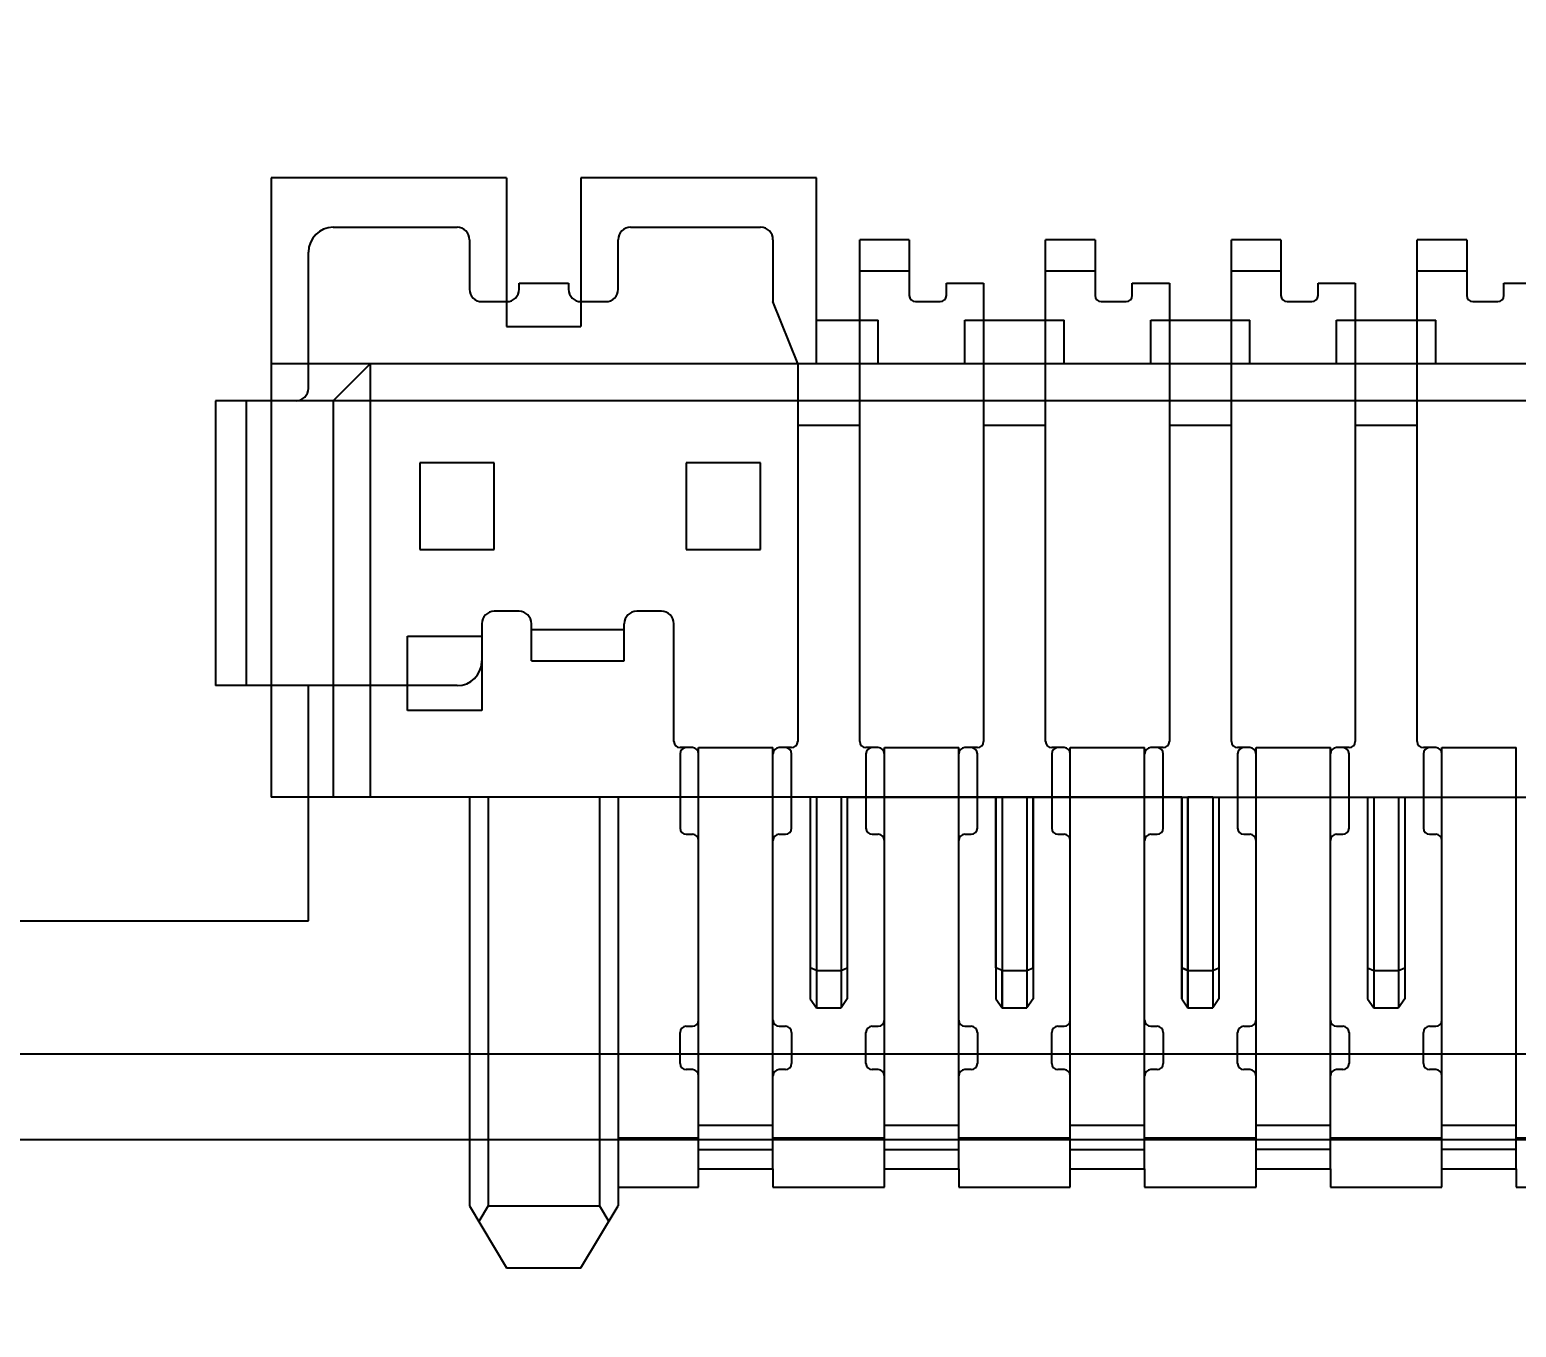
# Model space of a CAD drawing. Header units: millimetres. Extents: x 1391 to 3509, y 340 to 1753.
# Drawn here: x 2304.38 to 2316.38, y 967.72 to 978.2 of the extents above; entities that cross this region are included whole.
import ezdxf

# ---------------------------------------------------------------- set-up
doc = ezdxf.new("R2010")
doc.units = ezdxf.units.MM
doc.header["$LTSCALE"] = 46.255
doc.header["$PDMODE"] = 3
doc.header["$PDSIZE"] = 0.3125
doc.layers.get('0').update_dxf_attribs({"linetype": 'CONTINUOUS'})
doc.layers.get('Defpoints').update_dxf_attribs({"linetype": 'CONTINUOUS'})
doc.styles.get("Standard").update_dxf_attribs({"font": 'simfang.ttf'})
doc.dimstyles.new('DIMSTYLE_1', dxfattribs={"dimtxt": 5, "dimasz": 5, "dimexe": 0.18, "dimexo": 0.0625, "dimgap": 0.09, "dimtad": 1, "dimdec": 1, "dimdsep": 46, "dimtxsty": 'Standard', "dimblk": '_FILLED', "dimcen": 0.09, "dimclrt": 5, "dimadec": 0, "dimazin": 0, "dimtp": 0.5, "dimtm": 0.5, "dimtfac": 1, "dimtdec": 1, "dimtofl": 0, "dimtmove": 0, "dimatfit": 3, "dimldrblk": '_FILLED', "dimfxl": 1, "dimtolj": 1, "dimarcsym": 0})

# ---------------------------------------------------------------- blocks, each defined once
blk = doc.blocks.new('_FILLED')
at = {"color": 0, "linetype": 'ByBlock'}
blk.add_solid([(0, 0), (-1, 0.2), (-1, -0.2)], dxfattribs=at)
blk = doc.blocks.new('*D143')
at = {"color": 0, "lineweight": -2, "transparency": 16777216}
for p, q in [((3278.607, 1256.442), (3408.151, 1256.442)), ((3407.971, 906.502), (3407.971, 1251.442)), ((2229.889, 901.502), (3408.151, 901.502))]:
    blk.add_line(p, q, dxfattribs=at)
at = {"layer": 'Defpoints', "color": 0, "transparency": 16777216}
for p in [(3278.545, 1256.442), (3407.971, 1256.442), (2229.826, 901.502)]:
    blk.add_point(p, dxfattribs=at)
at = {"color": 0, "lineweight": -2, "transparency": 16777216, "xscale": 5, "yscale": 5, "zscale": 5}
for p, rotation in [((3407.971, 1256.442), 90), ((3407.971, 901.502), 270)]:
    blk.add_blockref('_FILLED', p, dxfattribs=dict(at, rotation=rotation))
at = {"color": 5, "transparency": 16777216, "insert": (3405.338, 1078.972), "char_height": 5, "attachment_point": 5, "rotation": 90}
blk.add_mtext('\\A1;354.9', dxfattribs=at)
blk = doc.blocks.new('*D144')
at = {"color": 0, "lineweight": -2, "transparency": 16777216}
for p, q in [((3278.608, 1256.442), (3452.45, 1256.442)), ((3452.27, 829.502), (3452.27, 1251.442)), ((2229.889, 824.502), (3452.45, 824.502))]:
    blk.add_line(p, q, dxfattribs=at)
at = {"layer": 'Defpoints', "color": 0, "transparency": 16777216}
for p in [(3278.545, 1256.442), (3452.27, 1256.442), (2229.826, 824.502)]:
    blk.add_point(p, dxfattribs=at)
at = {"color": 0, "lineweight": -2, "transparency": 16777216, "xscale": 5, "yscale": 5, "zscale": 5}
for p, rotation in [((3452.27, 1256.442), 90), ((3452.27, 824.502), 270)]:
    blk.add_blockref('_FILLED', p, dxfattribs=dict(at, rotation=rotation))
at = {"color": 5, "transparency": 16777216, "insert": (3449.637, 1040.472), "char_height": 5, "attachment_point": 5, "rotation": 90}
blk.add_mtext('\\A1;431.9', dxfattribs=at)
blk = doc.blocks.new('*D145')
at = {"color": 0, "lineweight": -2, "transparency": 16777216}
for p, q in [((3278.608, 1256.442), (3476.976, 1256.442)), ((3476.796, 752.502), (3476.796, 1251.442)), ((2229.889, 747.502), (3476.976, 747.502))]:
    blk.add_line(p, q, dxfattribs=at)
at = {"layer": 'Defpoints', "color": 0, "transparency": 16777216}
for p in [(3278.545, 1256.442), (3476.796, 1256.442), (2229.826, 747.502)]:
    blk.add_point(p, dxfattribs=at)
at = {"color": 0, "lineweight": -2, "transparency": 16777216, "xscale": 5, "yscale": 5, "zscale": 5}
for p, rotation in [((3476.796, 1256.442), 90), ((3476.796, 747.502), 270)]:
    blk.add_blockref('_FILLED', p, dxfattribs=dict(at, rotation=rotation))
at = {"color": 5, "transparency": 16777216, "insert": (3474.163, 1001.972), "char_height": 5, "attachment_point": 5, "rotation": 90}
blk.add_mtext('\\A1;508.9', dxfattribs=at)
blk = doc.blocks.new('*D146')
at = {"color": 0, "lineweight": -2, "transparency": 16777216}
for p, q in [((2229.889, 1256.442), (3508.647, 1256.442)), ((3508.467, 675.502), (3508.467, 1251.442)), ((2229.889, 670.502), (3508.647, 670.502))]:
    blk.add_line(p, q, dxfattribs=at)
at = {"layer": 'Defpoints', "color": 0, "transparency": 16777216}
for p in [(2229.826, 1256.442), (3508.467, 1256.442), (2229.826, 670.502)]:
    blk.add_point(p, dxfattribs=at)
at = {"color": 0, "lineweight": -2, "transparency": 16777216, "xscale": 5, "yscale": 5, "zscale": 5}
for p, rotation in [((3508.467, 1256.442), 90), ((3508.467, 670.502), 270)]:
    blk.add_blockref('_FILLED', p, dxfattribs=dict(at, rotation=rotation))
at = {"color": 5, "transparency": 16777216, "insert": (3505.834, 963.472), "char_height": 5, "attachment_point": 5, "rotation": 90}
blk.add_mtext('\\A1;585.9', dxfattribs=at)
blk = doc.blocks.new('*D160')
at = {"color": 0, "lineweight": -2, "transparency": 16777216}
for p, q in [((2268.081, 670.564), (2268.081, 1710.806)), ((3280.976, 670.564), (3280.976, 1710.806)), ((2273.081, 1710.626), (3275.976, 1710.626))]:
    blk.add_line(p, q, dxfattribs=at)
at = {"layer": 'Defpoints', "color": 0, "transparency": 16777216}
for p in [(3280.976, 1710.626), (2268.081, 670.502), (3280.976, 670.502)]:
    blk.add_point(p, dxfattribs=at)
at = {"color": 0, "lineweight": -2, "transparency": 16777216, "xscale": 5, "yscale": 5, "zscale": 5, "rotation": 180}
blk.add_blockref('_FILLED', (2268.081, 1710.626), dxfattribs=at)
at = {"color": 0, "lineweight": -2, "transparency": 16777216, "xscale": 5, "yscale": 5, "zscale": 5}
blk.add_blockref('_FILLED', (3280.976, 1710.626), dxfattribs=at)
at = {"color": 5, "transparency": 16777216, "insert": (2774.529, 1713.259), "char_height": 5, "attachment_point": 5}
blk.add_mtext('\\A1;1012.9', dxfattribs=at)
blk = doc.blocks.new('*D161')
at = {"color": 0, "lineweight": -2, "transparency": 16777216}
for p, q in [((2229.826, 670.564), (2229.826, 1746.94)), ((3280.976, 670.564), (3280.976, 1746.94)), ((2234.826, 1746.76), (3275.976, 1746.76))]:
    blk.add_line(p, q, dxfattribs=at)
at = {"layer": 'Defpoints', "color": 0, "transparency": 16777216}
for p in [(3280.976, 1746.76), (2229.826, 670.502), (3280.976, 670.502)]:
    blk.add_point(p, dxfattribs=at)
at = {"color": 0, "lineweight": -2, "transparency": 16777216, "xscale": 5, "yscale": 5, "zscale": 5, "rotation": 180}
blk.add_blockref('_FILLED', (2229.826, 1746.76), dxfattribs=at)
at = {"color": 0, "lineweight": -2, "transparency": 16777216, "xscale": 5, "yscale": 5, "zscale": 5}
blk.add_blockref('_FILLED', (3280.976, 1746.76), dxfattribs=at)
at = {"color": 5, "transparency": 16777216, "insert": (2755.401, 1749.393), "char_height": 5, "attachment_point": 5}
blk.add_mtext('\\A1;1051.2', dxfattribs=at)
blk = doc.blocks.new('*D174')
at = {"color": 0, "lineweight": -2, "transparency": 16777216}
for p, q in [((3116.764, 1256.442), (1396.341, 1256.442)), ((1396.521, 668.242), (1396.521, 1251.442)), ((3116.764, 663.242), (1396.341, 663.242))]:
    blk.add_line(p, q, dxfattribs=at)
at = {"layer": 'Defpoints', "color": 0, "transparency": 16777216}
for p in [(1396.521, 1256.442), (3116.826, 1256.442), (3116.826, 663.242)]:
    blk.add_point(p, dxfattribs=at)
at = {"color": 0, "lineweight": -2, "transparency": 16777216, "xscale": 5, "yscale": 5, "zscale": 5}
for p, rotation in [((1396.521, 1256.442), 90), ((1396.521, 663.242), 270)]:
    blk.add_blockref('_FILLED', p, dxfattribs=dict(at, rotation=rotation))
at = {"color": 5, "transparency": 16777216, "insert": (1393.888, 1004.218), "char_height": 5, "attachment_point": 5, "rotation": 90}
blk.add_mtext('\\A1;593.2', dxfattribs=at)
blk = doc.blocks.new('*D176')
at = {"color": 0, "lineweight": -2, "transparency": 16777216}
for p, q in [((2844.764, 1256.442), (1597.897, 1256.442)), ((1598.077, 738.354), (1598.077, 1251.442)), ((2844.764, 733.354), (1597.897, 733.354))]:
    blk.add_line(p, q, dxfattribs=at)
at = {"layer": 'Defpoints', "color": 0, "transparency": 16777216}
for p in [(1598.077, 1256.442), (2844.826, 1256.442), (2844.826, 733.354)]:
    blk.add_point(p, dxfattribs=at)
at = {"color": 0, "lineweight": -2, "transparency": 16777216, "xscale": 5, "yscale": 5, "zscale": 5}
for p, rotation in [((1598.077, 1256.442), 90), ((1598.077, 733.354), 270)]:
    blk.add_blockref('_FILLED', p, dxfattribs=dict(at, rotation=rotation))
at = {"color": 5, "transparency": 16777216, "insert": (1595.444, 994.898), "char_height": 5, "attachment_point": 5, "rotation": 90}
blk.add_mtext('\\A1;523.1', dxfattribs=at)
blk = doc.blocks.new('*D177')
at = {"color": 0, "lineweight": -2, "transparency": 16777216}
for p, q in [((2467.283, 1256.442), (1525.642, 1256.442)), ((1525.822, 714.647), (1525.822, 1251.442)), ((2467.283, 709.647), (1525.642, 709.647))]:
    blk.add_line(p, q, dxfattribs=at)
at = {"layer": 'Defpoints', "color": 0, "transparency": 16777216}
for p in [(1525.822, 1256.442), (2467.345, 1256.442), (2467.345, 709.647)]:
    blk.add_point(p, dxfattribs=at)
at = {"color": 0, "lineweight": -2, "transparency": 16777216, "xscale": 5, "yscale": 5, "zscale": 5}
for p, rotation in [((1525.822, 1256.442), 90), ((1525.822, 709.647), 270)]:
    blk.add_blockref('_FILLED', p, dxfattribs=dict(at, rotation=rotation))
at = {"color": 5, "transparency": 16777216, "insert": (1523.19, 983.045), "char_height": 5, "attachment_point": 5, "rotation": 90}
blk.add_mtext('\\A1;546.8', dxfattribs=at)
blk = doc.blocks.new('*D178')
at = {"color": 0, "lineweight": -2, "transparency": 16777216}
for p, q in [((2467.22, 1256.442), (1661.924, 1256.442)), ((1662.104, 735.377), (1662.104, 1251.442)), ((2467.283, 730.377), (1661.924, 730.377))]:
    blk.add_line(p, q, dxfattribs=at)
at = {"layer": 'Defpoints', "color": 0, "transparency": 16777216}
for p in [(1662.104, 1256.442), (2467.283, 1256.442), (2467.345, 730.377)]:
    blk.add_point(p, dxfattribs=at)
at = {"color": 0, "lineweight": -2, "transparency": 16777216, "xscale": 5, "yscale": 5, "zscale": 5}
for p, rotation in [((1662.104, 1256.442), 90), ((1662.104, 730.377), 270)]:
    blk.add_blockref('_FILLED', p, dxfattribs=dict(at, rotation=rotation))
at = {"color": 5, "transparency": 16777216, "insert": (1659.472, 993.41), "char_height": 5, "attachment_point": 5, "rotation": 90}
blk.add_mtext('\\A1;526.1', dxfattribs=at)
blk = doc.blocks.new('*D179')
at = {"color": 0, "lineweight": -2, "transparency": 16777216}
for p, q in [((2467.283, 1256.442), (1720.526, 1256.442)), ((1720.706, 751.089), (1720.706, 1251.442)), ((2467.283, 746.089), (1720.526, 746.089))]:
    blk.add_line(p, q, dxfattribs=at)
at = {"layer": 'Defpoints', "color": 0, "transparency": 16777216}
for p in [(1720.706, 1256.442), (2467.345, 1256.442), (2467.345, 746.089)]:
    blk.add_point(p, dxfattribs=at)
at = {"color": 0, "lineweight": -2, "transparency": 16777216, "xscale": 5, "yscale": 5, "zscale": 5}
for p, rotation in [((1720.706, 1256.442), 90), ((1720.706, 746.089), 270)]:
    blk.add_blockref('_FILLED', p, dxfattribs=dict(at, rotation=rotation))
at = {"color": 5, "transparency": 16777216, "insert": (1718.073, 1001.265), "char_height": 5, "attachment_point": 5, "rotation": 90}
blk.add_mtext('\\A1;510.4', dxfattribs=at)
blk = doc.blocks.new('*D180')
at = {"color": 0, "lineweight": -2, "transparency": 16777216}
for p, q in [((2844.701, 1256.442), (1782.383, 1256.442)), ((1782.563, 785.553), (1782.563, 1251.442)), ((2844.764, 780.553), (1782.383, 780.553))]:
    blk.add_line(p, q, dxfattribs=at)
at = {"layer": 'Defpoints', "color": 0, "transparency": 16777216}
for p in [(1782.563, 1256.442), (2844.764, 1256.442), (2844.826, 780.553)]:
    blk.add_point(p, dxfattribs=at)
at = {"color": 0, "lineweight": -2, "transparency": 16777216, "xscale": 5, "yscale": 5, "zscale": 5}
for p, rotation in [((1782.563, 1256.442), 90), ((1782.563, 780.553), 270)]:
    blk.add_blockref('_FILLED', p, dxfattribs=dict(at, rotation=rotation))
at = {"color": 5, "transparency": 16777216, "insert": (1779.93, 1018.498), "char_height": 5, "attachment_point": 5, "rotation": 90}
blk.add_mtext('\\A1;475.9', dxfattribs=at)
blk = doc.blocks.new('*D181')
at = {"color": 0, "lineweight": -2, "transparency": 16777216}
for p, q in [((2597.23, 1256.442), (1849.183, 1256.442)), ((1849.363, 855.002), (1849.363, 1251.442)), ((2597.23, 850.002), (1849.183, 850.002))]:
    blk.add_line(p, q, dxfattribs=at)
at = {"layer": 'Defpoints', "color": 0, "transparency": 16777216}
for p in [(1849.363, 1256.442), (2597.293, 1256.442), (2597.293, 850.002)]:
    blk.add_point(p, dxfattribs=at)
at = {"color": 0, "lineweight": -2, "transparency": 16777216, "xscale": 5, "yscale": 5, "zscale": 5}
for p, rotation in [((1849.363, 1256.442), 90), ((1849.363, 850.002), 270)]:
    blk.add_blockref('_FILLED', p, dxfattribs=dict(at, rotation=rotation))
at = {"color": 5, "transparency": 16777216, "insert": (1846.731, 1053.222), "char_height": 5, "attachment_point": 5, "rotation": 90}
blk.add_mtext('\\A1;406.4', dxfattribs=at)
blk = doc.blocks.new('*D182')
at = {"color": 0, "lineweight": -2, "transparency": 16777216}
for p, q in [((2597.23, 1256.442), (1893.866, 1256.442)), ((1894.046, 881.002), (1894.046, 1251.442)), ((2597.23, 876.002), (1893.866, 876.002))]:
    blk.add_line(p, q, dxfattribs=at)
at = {"layer": 'Defpoints', "color": 0, "transparency": 16777216}
for p in [(1894.046, 1256.442), (2597.293, 1256.442), (2597.293, 876.002)]:
    blk.add_point(p, dxfattribs=at)
at = {"color": 0, "lineweight": -2, "transparency": 16777216, "xscale": 5, "yscale": 5, "zscale": 5}
for p, rotation in [((1894.046, 1256.442), 90), ((1894.046, 876.002), 270)]:
    blk.add_blockref('_FILLED', p, dxfattribs=dict(at, rotation=rotation))
at = {"color": 5, "transparency": 16777216, "insert": (1891.414, 1066.222), "char_height": 5, "attachment_point": 5, "rotation": 90}
blk.add_mtext('\\A1;380.4', dxfattribs=at)
blk = doc.blocks.new('*D183')
at = {"color": 0, "lineweight": -2, "transparency": 16777216}
for p, q in [((2844.639, 1256.442), (1941.258, 1256.442)), ((1941.438, 915.495), (1941.438, 1251.442)), ((2844.764, 910.495), (1941.258, 910.495))]:
    blk.add_line(p, q, dxfattribs=at)
at = {"layer": 'Defpoints', "color": 0, "transparency": 16777216}
for p in [(1941.438, 1256.442), (2844.701, 1256.442), (2844.826, 910.495)]:
    blk.add_point(p, dxfattribs=at)
at = {"color": 0, "lineweight": -2, "transparency": 16777216, "xscale": 5, "yscale": 5, "zscale": 5}
for p, rotation in [((1941.438, 1256.442), 90), ((1941.438, 910.495), 270)]:
    blk.add_blockref('_FILLED', p, dxfattribs=dict(at, rotation=rotation))
at = {"color": 5, "transparency": 16777216, "insert": (1938.805, 1083.469), "char_height": 5, "attachment_point": 5, "rotation": 90}
blk.add_mtext('\\A1;345.9', dxfattribs=at)
blk = doc.blocks.new('*D184')
at = {"color": 0, "lineweight": -2, "transparency": 16777216}
for p, q in [((2597.168, 1256.442), (1986.618, 1256.442)), ((1986.798, 934.382), (1986.798, 1251.442)), ((3121.764, 929.382), (1986.618, 929.382))]:
    blk.add_line(p, q, dxfattribs=at)
at = {"layer": 'Defpoints', "color": 0, "transparency": 16777216}
for p in [(1986.798, 1256.442), (2597.23, 1256.442), (3121.826, 929.382)]:
    blk.add_point(p, dxfattribs=at)
at = {"color": 0, "lineweight": -2, "transparency": 16777216, "xscale": 5, "yscale": 5, "zscale": 5}
for p, rotation in [((1986.798, 1256.442), 90), ((1986.798, 929.382), 270)]:
    blk.add_blockref('_FILLED', p, dxfattribs=dict(at, rotation=rotation))
at = {"color": 5, "transparency": 16777216, "insert": (1984.165, 1092.912), "char_height": 5, "attachment_point": 5, "rotation": 90}
blk.add_mtext('\\A1;327.1', dxfattribs=at)
blk = doc.blocks.new('*D185')
at = {"color": 0, "lineweight": -2, "transparency": 16777216}
for p, q in [((2844.576, 1256.442), (2033.238, 1256.442)), ((2033.418, 974.927), (2033.418, 1251.442)), ((2844.764, 969.927), (2033.238, 969.927))]:
    blk.add_line(p, q, dxfattribs=at)
at = {"layer": 'Defpoints', "color": 0, "transparency": 16777216}
for p in [(2033.418, 1256.442), (2844.639, 1256.442), (2844.826, 969.927)]:
    blk.add_point(p, dxfattribs=at)
at = {"color": 0, "lineweight": -2, "transparency": 16777216, "xscale": 5, "yscale": 5, "zscale": 5}
for p, rotation in [((2033.418, 1256.442), 90), ((2033.418, 969.927), 270)]:
    blk.add_blockref('_FILLED', p, dxfattribs=dict(at, rotation=rotation))
at = {"color": 5, "transparency": 16777216, "insert": (2030.785, 1113.184), "char_height": 5, "attachment_point": 5, "rotation": 90}
blk.add_mtext('\\A1;286.5', dxfattribs=at)
blk = doc.blocks.new('*D188')
at = {"color": 0, "lineweight": -2, "transparency": 16777216}
for p, q in [((2846.764, 1256.442), (1459.362, 1256.442)), ((1459.542, 684.238), (1459.542, 1251.442)), ((2844.764, 679.238), (1459.362, 679.238))]:
    blk.add_line(p, q, dxfattribs=at)
at = {"layer": 'Defpoints', "color": 0, "transparency": 16777216}
for p in [(1459.542, 1256.442), (2846.826, 1256.442), (2844.826, 679.238)]:
    blk.add_point(p, dxfattribs=at)
at = {"color": 0, "lineweight": -2, "transparency": 16777216, "xscale": 5, "yscale": 5, "zscale": 5}
for p, rotation in [((1459.542, 1256.442), 90), ((1459.542, 679.238), 270)]:
    blk.add_blockref('_FILLED', p, dxfattribs=dict(at, rotation=rotation))
at = {"color": 5, "transparency": 16777216, "insert": (1456.909, 967.84), "char_height": 5, "attachment_point": 5, "rotation": 90}
blk.add_mtext('\\A1;577.2', dxfattribs=at)

msp = doc.modelspace()

# ---------------------------------------------------------------- linework, layer by layer
at = {"color": 3, "linetype": 'Continuous'}
for p, q in [((2306.326, 977.002), (2306.326, 972.002)), ((2308.226, 977.002), (2306.326, 977.002)), ((2308.226, 977.002), (2308.226, 975.802)), ((2308.826, 977.002), (2308.826, 975.802)), ((2310.726, 977.002), (2308.826, 977.002)), ((2310.726, 975.502), (2310.726, 977.002)), ((2306.826, 976.602), (2307.826, 976.602)), ((2309.226, 976.602), (2310.276, 976.602)), ((2307.926, 976.502), (2307.926, 976.102)), ((2309.126, 976.102), (2309.126, 976.502)), ((2310.376, 976.502), (2310.376, 976.002)), ((2311.076, 972.452), (2311.076, 976.502)), ((2311.076, 972.452), (2311.076, 976.502)), ((2311.476, 976.502), (2311.076, 976.502)), ((2311.476, 976.502), (2311.076, 976.502)), ((2311.476, 976.502), (2311.476, 976.052)), ((2311.476, 976.502), (2311.476, 976.052)), ((2312.576, 972.452), (2312.576, 976.502)), ((2312.576, 972.452), (2312.576, 976.502)), ((2312.976, 976.502), (2312.576, 976.502)), ((2312.976, 976.502), (2312.576, 976.502)), ((2312.976, 976.502), (2312.976, 976.052)), ((2312.976, 976.502), (2312.976, 976.052)), ((2314.076, 972.452), (2314.076, 976.502)), ((2314.476, 976.502), (2314.076, 976.502)), ((2314.476, 976.502), (2314.476, 976.052)), ((2315.576, 972.452), (2315.576, 976.502)), ((2315.976, 976.502), (2315.576, 976.502)), ((2315.976, 976.502), (2315.976, 976.052)), ((2306.626, 975.302), (2306.626, 976.402)), ((2311.076, 976.252), (2311.476, 976.252)), ((2311.076, 976.252), (2311.476, 976.252)), ((2312.576, 976.252), (2312.976, 976.252)), ((2312.576, 976.252), (2312.976, 976.252)), ((2314.076, 976.252), (2314.476, 976.252)), ((2315.576, 976.252), (2315.976, 976.252)), ((2308.326, 976.102), (2308.326, 976.152)), ((2308.326, 976.152), (2308.726, 976.152)), ((2308.726, 976.152), (2308.726, 976.102)), ((2311.776, 976.052), (2311.776, 976.152)), ((2311.776, 976.052), (2311.776, 976.152)), ((2311.776, 976.152), (2312.076, 976.152)), ((2311.776, 976.152), (2312.076, 976.152)), ((2312.076, 976.152), (2312.076, 972.452)), ((2312.076, 976.152), (2312.076, 972.452)), ((2313.276, 976.052), (2313.276, 976.152)), ((2313.276, 976.052), (2313.276, 976.152)), ((2313.276, 976.152), (2313.576, 976.152)), ((2313.276, 976.152), (2313.576, 976.152)), ((2313.576, 976.152), (2313.576, 972.452)), ((2313.576, 976.152), (2313.576, 972.452)), ((2314.776, 976.052), (2314.776, 976.152)), ((2314.776, 976.152), (2315.076, 976.152)), ((2315.076, 976.152), (2315.076, 972.452)), ((2316.276, 976.052), (2316.276, 976.152)), ((2316.276, 976.152), (2316.576, 976.152)), ((2308.026, 976.002), (2308.226, 976.002)), ((2308.826, 976.002), (2309.026, 976.002)), ((2310.576, 975.502), (2310.376, 976.002)), ((2311.526, 976.002), (2311.726, 976.002)), ((2311.526, 976.002), (2311.726, 976.002)), ((2313.026, 976.002), (2313.226, 976.002)), ((2313.026, 976.002), (2313.226, 976.002)), ((2314.526, 976.002), (2314.726, 976.002)), ((2316.026, 976.002), (2316.226, 976.002)), ((2310.726, 975.852), (2311.226, 975.852)), ((2311.226, 975.502), (2311.226, 975.852)), ((2311.926, 975.502), (2311.926, 975.852)), ((2311.926, 975.502), (2311.926, 975.852)), ((2311.926, 975.852), (2312.726, 975.852)), ((2311.926, 975.852), (2312.726, 975.852)), ((2312.726, 975.502), (2312.726, 975.852)), ((2312.726, 975.502), (2312.726, 975.852)), ((2313.426, 975.502), (2313.426, 975.852)), ((2313.426, 975.502), (2313.426, 975.852)), ((2313.426, 975.852), (2314.226, 975.852)), ((2313.426, 975.852), (2314.226, 975.852)), ((2314.226, 975.502), (2314.226, 975.852)), ((2314.226, 975.502), (2314.226, 975.852)), ((2314.926, 975.502), (2314.926, 975.852)), ((2314.926, 975.852), (2315.726, 975.852)), ((2315.726, 975.502), (2315.726, 975.852)), ((2308.226, 975.802), (2308.826, 975.802)), ((2306.326, 975.502), (2327.326, 975.502)), ((2307.126, 975.502), (2306.826, 975.202)), ((2307.126, 972.002), (2307.126, 975.502)), ((2310.576, 975.502), (2310.576, 972.452)), ((2305.876, 975.202), (2305.876, 972.902)), ((2306.526, 975.202), (2305.876, 975.202)), ((2306.126, 972.902), (2306.126, 975.202)), ((2327.326, 975.202), (2306.326, 975.202)), ((2306.826, 975.202), (2306.826, 972.002)), ((2311.076, 975.002), (2310.576, 975.002)), ((2312.576, 975.002), (2312.076, 975.002)), ((2312.576, 975.002), (2312.076, 975.002)), ((2314.076, 975.002), (2313.576, 975.002)), ((2314.076, 975.002), (2313.576, 975.002)), ((2315.576, 975.002), (2315.076, 975.002)), ((2307.526, 974.702), (2307.526, 974.002)), ((2308.126, 974.702), (2307.526, 974.702)), ((2308.126, 974.002), (2308.126, 974.702)), ((2309.676, 974.702), (2309.676, 974.002)), ((2310.276, 974.702), (2309.676, 974.702)), ((2310.276, 974.002), (2310.276, 974.702)), ((2307.526, 974.002), (2308.126, 974.002)), ((2309.676, 974.002), (2310.276, 974.002)), ((2308.326, 973.502), (2308.126, 973.502)), ((2309.476, 973.502), (2309.276, 973.502)), ((2308.026, 973.402), (2308.026, 973.102)), ((2308.426, 973.102), (2308.426, 973.402)), ((2309.176, 973.352), (2308.426, 973.352)), ((2309.176, 973.102), (2309.176, 973.402)), ((2309.576, 972.452), (2309.576, 973.402)), ((2307.426, 972.702), (2307.426, 973.302)), ((2307.426, 973.302), (2308.026, 973.302)), ((2308.026, 973.102), (2308.026, 972.702)), ((2308.426, 973.102), (2309.176, 973.102)), ((2307.826, 972.902), (2305.876, 972.902)), ((2306.626, 971.002), (2306.626, 972.902)), ((2308.026, 972.702), (2307.426, 972.702)), ((2309.726, 972.402), (2309.626, 972.402)), ((2309.776, 972.352), (2309.776, 972.402)), ((2309.776, 972.402), (2310.376, 972.402)), ((2310.376, 972.352), (2310.376, 972.402)), ((2310.526, 972.402), (2310.426, 972.402)), ((2311.226, 972.402), (2311.126, 972.402)), ((2311.226, 972.402), (2311.126, 972.402)), ((2311.276, 972.352), (2311.276, 972.402)), ((2311.276, 972.352), (2311.276, 972.402)), ((2311.276, 972.402), (2311.876, 972.402)), ((2311.276, 972.402), (2311.876, 972.402)), ((2311.876, 972.352), (2311.876, 972.402)), ((2311.876, 972.352), (2311.876, 972.402)), ((2312.026, 972.402), (2311.926, 972.402)), ((2312.026, 972.402), (2311.926, 972.402)), ((2312.726, 972.402), (2312.626, 972.402)), ((2312.726, 972.402), (2312.626, 972.402)), ((2312.776, 972.352), (2312.776, 972.402)), ((2312.776, 972.352), (2312.776, 972.402)), ((2312.776, 972.402), (2313.376, 972.402)), ((2312.776, 972.402), (2313.376, 972.402)), ((2313.376, 972.352), (2313.376, 972.402)), ((2313.376, 972.352), (2313.376, 972.402)), ((2313.526, 972.402), (2313.426, 972.402)), ((2313.526, 972.402), (2313.426, 972.402)), ((2314.226, 972.402), (2314.126, 972.402)), ((2314.276, 972.352), (2314.276, 972.402)), ((2314.276, 972.402), (2314.876, 972.402)), ((2314.876, 972.352), (2314.876, 972.402)), ((2315.026, 972.402), (2314.926, 972.402)), ((2315.726, 972.402), (2315.626, 972.402)), ((2315.776, 972.352), (2315.776, 972.402)), ((2315.776, 972.402), (2316.376, 972.402)), ((2316.376, 972.352), (2316.376, 972.402)), ((2309.626, 972.352), (2309.626, 971.752)), ((2309.776, 970.202), (2309.776, 972.352)), ((2310.376, 970.202), (2310.376, 972.352)), ((2310.526, 971.752), (2310.526, 972.352)), ((2311.126, 972.352), (2311.126, 971.752)), ((2311.126, 972.352), (2311.126, 971.752)), ((2311.276, 970.202), (2311.276, 972.352)), ((2311.276, 970.202), (2311.276, 972.352)), ((2311.876, 970.202), (2311.876, 972.352)), ((2311.876, 970.202), (2311.876, 972.352)), ((2312.026, 971.752), (2312.026, 972.352)), ((2312.026, 971.752), (2312.026, 972.352)), ((2312.626, 972.352), (2312.626, 971.752)), ((2312.626, 972.352), (2312.626, 971.752)), ((2312.776, 970.202), (2312.776, 972.352)), ((2312.776, 970.202), (2312.776, 972.352)), ((2313.376, 970.202), (2313.376, 972.352)), ((2313.376, 970.202), (2313.376, 972.352)), ((2313.526, 971.752), (2313.526, 972.352)), ((2313.526, 971.752), (2313.526, 972.352)), ((2314.126, 972.352), (2314.126, 971.752)), ((2314.276, 970.202), (2314.276, 972.352)), ((2314.876, 970.202), (2314.876, 972.352)), ((2315.026, 971.752), (2315.026, 972.352)), ((2315.626, 972.352), (2315.626, 971.752)), ((2315.776, 970.202), (2315.776, 972.352)), ((2316.376, 970.202), (2316.376, 972.352)), ((2312.426, 972.002), (2306.326, 972.002)), ((2307.926, 972.002), (2307.926, 968.702)), ((2308.076, 972.002), (2308.076, 968.702)), ((2308.976, 972.002), (2308.976, 968.702)), ((2309.126, 972.002), (2309.126, 968.702)), ((2310.676, 972.002), (2310.676, 970.373)), ((2310.726, 972.002), (2310.726, 970.302)), ((2310.926, 972.002), (2310.926, 970.302)), ((2310.976, 972.002), (2310.976, 970.373)), ((2310.976, 972.002), (2327.326, 972.002)), ((2312.176, 970.623), (2312.176, 972.002)), ((2312.176, 972.002), (2312.176, 970.373)), ((2312.226, 972.002), (2312.226, 970.602)), ((2312.226, 972.002), (2312.226, 970.302)), ((2312.426, 972.002), (2312.426, 970.602)), ((2312.426, 972.002), (2312.426, 970.302)), ((2312.476, 972.002), (2312.426, 972.002)), ((2312.476, 970.623), (2312.476, 972.002)), ((2312.476, 972.002), (2312.476, 970.373)), ((2313.676, 972.002), (2312.476, 972.002)), ((2313.676, 970.373), (2313.676, 972.002)), ((2313.676, 972.002), (2313.676, 970.373)), ((2313.676, 972.002), (2313.726, 972.002)), ((2313.726, 970.302), (2313.726, 972.002)), ((2313.726, 972.002), (2313.726, 970.302)), ((2313.926, 972.002), (2313.726, 972.002)), ((2313.926, 972.002), (2313.926, 970.602)), ((2313.926, 972.002), (2313.926, 970.302)), ((2313.926, 972.002), (2313.976, 972.002)), ((2313.976, 972.002), (2313.976, 970.623)), ((2313.976, 972.002), (2313.976, 970.373)), ((2315.176, 972.002), (2315.176, 970.373)), ((2315.226, 972.002), (2315.226, 970.302)), ((2315.426, 972.002), (2315.426, 970.302)), ((2315.476, 972.002), (2315.476, 970.373)), ((2309.676, 971.702), (2309.726, 971.702)), ((2310.426, 971.702), (2310.476, 971.702)), ((2311.176, 971.702), (2311.226, 971.702)), ((2311.176, 971.702), (2311.226, 971.702)), ((2311.926, 971.702), (2311.976, 971.702)), ((2311.926, 971.702), (2311.976, 971.702)), ((2312.676, 971.702), (2312.726, 971.702)), ((2312.676, 971.702), (2312.726, 971.702)), ((2313.426, 971.702), (2313.476, 971.702)), ((2313.426, 971.702), (2313.476, 971.702)), ((2314.176, 971.702), (2314.226, 971.702)), ((2314.926, 971.702), (2314.976, 971.702)), ((2315.676, 971.702), (2315.726, 971.702)), ((2197.326, 971.002), (2306.626, 971.002)), ((2310.726, 970.602), (2310.676, 970.623)), ((2310.726, 970.602), (2310.926, 970.602)), ((2310.926, 970.602), (2310.976, 970.623)), ((2312.176, 970.623), (2312.176, 970.373)), ((2312.226, 970.602), (2312.176, 970.623)), ((2312.226, 970.602), (2312.176, 970.623)), ((2312.226, 970.302), (2312.226, 970.602)), ((2312.226, 970.602), (2312.426, 970.602)), ((2312.226, 970.602), (2312.426, 970.602)), ((2312.426, 970.602), (2312.476, 970.623)), ((2312.426, 970.602), (2312.476, 970.623)), ((2312.426, 970.602), (2312.426, 970.302)), ((2312.476, 970.623), (2312.476, 970.373)), ((2313.726, 970.602), (2313.676, 970.623)), ((2313.676, 970.623), (2313.726, 970.602)), ((2313.726, 970.602), (2313.926, 970.602)), ((2313.726, 970.602), (2313.926, 970.602)), ((2313.926, 970.602), (2313.976, 970.623)), ((2313.926, 970.602), (2313.976, 970.623)), ((2313.926, 970.602), (2313.926, 970.302)), ((2313.976, 970.623), (2313.976, 970.373)), ((2315.176, 970.623), (2315.226, 970.602)), ((2315.226, 970.602), (2315.426, 970.602)), ((2315.426, 970.602), (2315.476, 970.623)), ((2310.676, 970.373), (2310.726, 970.302)), ((2310.976, 970.373), (2310.926, 970.302)), ((2312.176, 970.373), (2312.226, 970.302)), ((2312.176, 970.373), (2312.226, 970.302)), ((2312.476, 970.373), (2312.426, 970.302)), ((2312.476, 970.373), (2312.426, 970.302)), ((2313.676, 970.373), (2313.726, 970.302)), ((2313.676, 970.373), (2313.726, 970.302)), ((2313.976, 970.373), (2313.926, 970.302)), ((2313.976, 970.373), (2313.926, 970.302)), ((2315.176, 970.373), (2315.226, 970.302)), ((2315.476, 970.373), (2315.426, 970.302)), ((2309.776, 969.752), (2309.776, 970.202)), ((2310.376, 969.752), (2310.376, 970.202)), ((2310.726, 970.302), (2310.926, 970.302)), ((2311.276, 969.752), (2311.276, 970.202)), ((2311.276, 969.752), (2311.276, 970.202)), ((2311.876, 969.752), (2311.876, 970.202)), ((2311.876, 969.752), (2311.876, 970.202)), ((2312.226, 970.302), (2312.426, 970.302)), ((2312.226, 970.302), (2312.426, 970.302)), ((2312.776, 969.752), (2312.776, 970.202)), ((2312.776, 969.752), (2312.776, 970.202)), ((2313.376, 969.752), (2313.376, 970.202)), ((2313.376, 969.752), (2313.376, 970.202)), ((2313.726, 970.302), (2313.926, 970.302)), ((2313.726, 970.302), (2313.926, 970.302)), ((2314.276, 969.752), (2314.276, 970.202)), ((2314.876, 969.752), (2314.876, 970.202)), ((2315.226, 970.302), (2315.426, 970.302)), ((2315.776, 969.752), (2315.776, 970.202)), ((2316.376, 969.752), (2316.376, 970.202)), ((2309.626, 969.852), (2309.626, 970.102)), ((2309.676, 970.152), (2309.726, 970.152)), ((2310.426, 970.152), (2310.476, 970.152)), ((2310.526, 970.102), (2310.526, 969.852)), ((2311.126, 969.852), (2311.126, 970.102)), ((2311.126, 969.852), (2311.126, 970.102)), ((2311.176, 970.152), (2311.226, 970.152)), ((2311.176, 970.152), (2311.226, 970.152)), ((2311.926, 970.152), (2311.976, 970.152)), ((2311.926, 970.152), (2311.976, 970.152)), ((2312.026, 970.102), (2312.026, 969.852)), ((2312.026, 970.102), (2312.026, 969.852)), ((2312.626, 969.852), (2312.626, 970.102)), ((2312.626, 969.852), (2312.626, 970.102)), ((2312.676, 970.152), (2312.726, 970.152)), ((2312.676, 970.152), (2312.726, 970.152)), ((2313.426, 970.152), (2313.476, 970.152)), ((2313.426, 970.152), (2313.476, 970.152)), ((2313.526, 970.102), (2313.526, 969.852)), ((2313.526, 970.102), (2313.526, 969.852)), ((2314.126, 969.852), (2314.126, 970.102)), ((2314.176, 970.152), (2314.226, 970.152)), ((2314.926, 970.152), (2314.976, 970.152)), ((2315.026, 970.102), (2315.026, 969.852)), ((2315.626, 969.852), (2315.626, 970.102)), ((2315.676, 970.152), (2315.726, 970.152)), ((2309.726, 969.802), (2309.676, 969.802)), ((2309.776, 969.002), (2309.776, 969.752)), ((2310.376, 969.002), (2310.376, 969.752)), ((2310.476, 969.802), (2310.426, 969.802)), ((2311.226, 969.802), (2311.176, 969.802)), ((2311.226, 969.802), (2311.176, 969.802)), ((2311.276, 969.002), (2311.276, 969.752)), ((2311.276, 969.002), (2311.276, 969.752)), ((2311.876, 969.002), (2311.876, 969.752)), ((2311.876, 969.002), (2311.876, 969.752)), ((2311.976, 969.802), (2311.926, 969.802)), ((2311.976, 969.802), (2311.926, 969.802)), ((2312.726, 969.802), (2312.676, 969.802)), ((2312.726, 969.802), (2312.676, 969.802)), ((2312.776, 969.002), (2312.776, 969.752)), ((2312.776, 969.002), (2312.776, 969.752)), ((2313.376, 969.002), (2313.376, 969.752)), ((2313.376, 969.002), (2313.376, 969.752)), ((2313.476, 969.802), (2313.426, 969.802)), ((2313.476, 969.802), (2313.426, 969.802)), ((2314.226, 969.802), (2314.176, 969.802)), ((2314.276, 969.002), (2314.276, 969.752)), ((2314.876, 969.002), (2314.876, 969.752)), ((2314.976, 969.802), (2314.926, 969.802)), ((2315.726, 969.802), (2315.676, 969.802)), ((2315.776, 969.002), (2315.776, 969.752)), ((2316.376, 969.002), (2316.376, 969.752)), ((2309.126, 969.252), (2309.776, 969.252)), ((2310.376, 969.352), (2309.776, 969.352)), ((2310.376, 969.252), (2311.276, 969.252)), ((2311.876, 969.352), (2311.276, 969.352)), ((2311.876, 969.352), (2311.276, 969.352)), ((2311.876, 969.252), (2312.776, 969.252)), ((2311.876, 969.252), (2312.776, 969.252)), ((2313.376, 969.352), (2312.776, 969.352)), ((2313.376, 969.352), (2312.776, 969.352)), ((2313.376, 969.252), (2314.276, 969.252)), ((2313.376, 969.252), (2314.276, 969.252)), ((2314.876, 969.352), (2314.276, 969.352)), ((2314.876, 969.252), (2315.776, 969.252)), ((2316.376, 969.352), (2315.776, 969.352)), ((2316.376, 969.252), (2317.276, 969.252)), ((2309.776, 969.157), (2310.376, 969.157)), ((2311.276, 969.157), (2311.876, 969.157)), ((2311.276, 969.157), (2311.876, 969.157)), ((2312.776, 969.157), (2313.376, 969.157)), ((2312.776, 969.157), (2313.376, 969.157)), ((2314.876, 969.157), (2314.276, 969.157)), ((2316.376, 969.157), (2315.776, 969.157)), ((2309.776, 968.852), (2309.776, 969.002)), ((2309.776, 969.002), (2310.376, 969.002)), ((2310.376, 969.002), (2310.376, 968.852)), ((2311.276, 968.852), (2311.276, 969.002)), ((2311.276, 968.852), (2311.276, 969.002)), ((2311.276, 969.002), (2311.876, 969.002)), ((2311.276, 969.002), (2311.876, 969.002)), ((2311.876, 969.002), (2311.876, 968.852)), ((2311.876, 969.002), (2311.876, 968.852)), ((2312.776, 968.852), (2312.776, 969.002)), ((2312.776, 968.852), (2312.776, 969.002)), ((2312.776, 969.002), (2313.376, 969.002)), ((2312.776, 969.002), (2313.376, 969.002)), ((2313.376, 969.002), (2313.376, 968.852)), ((2313.376, 969.002), (2313.376, 968.852)), ((2314.276, 968.852), (2314.276, 969.002)), ((2314.276, 969.002), (2314.876, 969.002)), ((2314.876, 969.002), (2314.876, 968.852)), ((2315.776, 968.852), (2315.776, 969.002)), ((2315.776, 969.002), (2316.376, 969.002)), ((2316.376, 969.002), (2316.376, 968.852)), ((2309.126, 968.852), (2309.776, 968.852)), ((2310.376, 968.852), (2311.276, 968.852)), ((2311.876, 968.852), (2312.776, 968.852)), ((2311.876, 968.852), (2312.776, 968.852)), ((2313.376, 968.852), (2314.276, 968.852)), ((2313.376, 968.852), (2314.276, 968.852)), ((2314.876, 968.852), (2315.776, 968.852)), ((2316.376, 968.852), (2317.276, 968.852)), ((2307.926, 968.702), (2308.226, 968.202)), ((2308.076, 968.702), (2308.001, 968.577)), ((2308.076, 968.702), (2308.976, 968.702)), ((2308.826, 968.202), (2309.126, 968.702)), ((2308.976, 968.702), (2309.051, 968.577)), ((2308.226, 968.202), (2308.826, 968.202))]:
    msp.add_line(p, q, dxfattribs=at)
at = {"color": 7, "linetype": 'Continuous'}
msp.add_line((2336.143, 969.234), (2297.51, 969.234), dxfattribs=at)
at = {"color": 3, "linetype": 'Continuous'}
for centre, radius, start, end in [((2306.826, 976.402), 0.2, 90, 180), ((2307.826, 976.502), 0.1, 0, 90), ((2309.226, 976.502), 0.1, 90, 180), ((2310.276, 976.502), 0.1, 0, 90), ((2308.026, 976.102), 0.1, 180, 270), ((2308.226, 976.102), 0.1, 270, 0), ((2308.826, 976.102), 0.1, 180, 270), ((2309.026, 976.102), 0.1, 270, 0), ((2311.526, 976.052), 0.05, 180, 270), ((2311.526, 976.052), 0.05, 180, 270), ((2311.726, 976.052), 0.05, 270, 0), ((2311.726, 976.052), 0.05, 270, 0), ((2313.026, 976.052), 0.05, 180, 270), ((2313.026, 976.052), 0.05, 180, 270), ((2313.226, 976.052), 0.05, 270, 0), ((2313.226, 976.052), 0.05, 270, 0), ((2314.526, 976.052), 0.05, 180, 270), ((2314.726, 976.052), 0.05, 270, 0), ((2316.026, 976.052), 0.05, 180, 270), ((2316.226, 976.052), 0.05, 270, 0), ((2306.526, 975.302), 0.1, 270, 0), ((2308.126, 973.402), 0.1, 90, 180), ((2308.326, 973.402), 0.1, 0, 90), ((2309.276, 973.402), 0.1, 90, 180), ((2309.476, 973.402), 0.1, 0, 90), ((2307.826, 973.102), 0.2, 270, 0), ((2309.626, 972.452), 0.05, 180, 270), ((2309.676, 972.352), 0.05, 90, 180), ((2309.726, 972.352), 0.05, 0, 90), ((2310.426, 972.352), 0.05, 90, 180), ((2310.476, 972.352), 0.05, 0, 90), ((2310.526, 972.452), 0.05, 270, 0), ((2311.126, 972.452), 0.05, 180, 270), ((2311.126, 972.452), 0.05, 180, 270), ((2311.176, 972.352), 0.05, 90, 180), ((2311.176, 972.352), 0.05, 90, 180), ((2311.226, 972.352), 0.05, 0, 90), ((2311.226, 972.352), 0.05, 0, 90), ((2311.926, 972.352), 0.05, 90, 180), ((2311.926, 972.352), 0.05, 90, 180), ((2311.976, 972.352), 0.05, 0, 90), ((2311.976, 972.352), 0.05, 0, 90), ((2312.026, 972.452), 0.05, 270, 0), ((2312.026, 972.452), 0.05, 270, 0), ((2312.626, 972.452), 0.05, 180, 270), ((2312.626, 972.452), 0.05, 180, 270), ((2312.676, 972.352), 0.05, 90, 180), ((2312.676, 972.352), 0.05, 90, 180), ((2312.726, 972.352), 0.05, 0, 90), ((2312.726, 972.352), 0.05, 0, 90), ((2313.426, 972.352), 0.05, 90, 180), ((2313.426, 972.352), 0.05, 90, 180), ((2313.476, 972.352), 0.05, 0, 90), ((2313.476, 972.352), 0.05, 0, 90), ((2313.526, 972.452), 0.05, 270, 0), ((2313.526, 972.452), 0.05, 270, 0), ((2314.126, 972.452), 0.05, 180, 270), ((2314.176, 972.352), 0.05, 90, 180), ((2314.226, 972.352), 0.05, 0, 90), ((2314.926, 972.352), 0.05, 90, 180), ((2314.976, 972.352), 0.05, 0, 90), ((2315.026, 972.452), 0.05, 270, 0), ((2315.626, 972.452), 0.05, 180, 270), ((2315.676, 972.352), 0.05, 90, 180), ((2315.726, 972.352), 0.05, 0, 90), ((2309.676, 971.752), 0.05, 180, 270), ((2309.726, 971.652), 0.05, 0, 90), ((2310.426, 971.652), 0.05, 90, 180), ((2310.476, 971.752), 0.05, 270, 0), ((2311.176, 971.752), 0.05, 180, 270), ((2311.176, 971.752), 0.05, 180, 270), ((2311.226, 971.652), 0.05, 0, 90), ((2311.226, 971.652), 0.05, 0, 90), ((2311.926, 971.652), 0.05, 90, 180), ((2311.926, 971.652), 0.05, 90, 180), ((2311.976, 971.752), 0.05, 270, 0), ((2311.976, 971.752), 0.05, 270, 0), ((2312.676, 971.752), 0.05, 180, 270), ((2312.676, 971.752), 0.05, 180, 270), ((2312.726, 971.652), 0.05, 0, 90), ((2312.726, 971.652), 0.05, 0, 90), ((2313.426, 971.652), 0.05, 90, 180), ((2313.426, 971.652), 0.05, 90, 180), ((2313.476, 971.752), 0.05, 270, 0), ((2313.476, 971.752), 0.05, 270, 0), ((2314.176, 971.752), 0.05, 180, 270), ((2314.226, 971.652), 0.05, 0, 90), ((2314.926, 971.652), 0.05, 90, 180), ((2314.976, 971.752), 0.05, 270, 0), ((2315.676, 971.752), 0.05, 180, 270), ((2315.726, 971.652), 0.05, 0, 90), ((2309.726, 970.202), 0.05, 270, 0), ((2310.426, 970.202), 0.05, 180, 270), ((2311.226, 970.202), 0.05, 270, 0), ((2311.226, 970.202), 0.05, 270, 0), ((2311.926, 970.202), 0.05, 180, 270), ((2311.926, 970.202), 0.05, 180, 270), ((2312.726, 970.202), 0.05, 270, 0), ((2312.726, 970.202), 0.05, 270, 0), ((2313.426, 970.202), 0.05, 180, 270), ((2313.426, 970.202), 0.05, 180, 270), ((2314.226, 970.202), 0.05, 270, 0), ((2314.926, 970.202), 0.05, 180, 270), ((2315.726, 970.202), 0.05, 270, 0), ((2309.676, 970.102), 0.05, 90, 180), ((2310.476, 970.102), 0.05, 0, 90), ((2311.176, 970.102), 0.05, 90, 180), ((2311.176, 970.102), 0.05, 90, 180), ((2311.976, 970.102), 0.05, 0, 90), ((2311.976, 970.102), 0.05, 0, 90), ((2312.676, 970.102), 0.05, 90, 180), ((2312.676, 970.102), 0.05, 90, 180), ((2313.476, 970.102), 0.05, 0, 90), ((2313.476, 970.102), 0.05, 0, 90), ((2314.176, 970.102), 0.05, 90, 180), ((2314.976, 970.102), 0.05, 0, 90), ((2315.676, 970.102), 0.05, 90, 180), ((2309.676, 969.852), 0.05, 180, 270), ((2310.476, 969.852), 0.05, 270, 0), ((2311.176, 969.852), 0.05, 180, 270), ((2311.176, 969.852), 0.05, 180, 270), ((2311.976, 969.852), 0.05, 270, 0), ((2311.976, 969.852), 0.05, 270, 0), ((2312.676, 969.852), 0.05, 180, 270), ((2312.676, 969.852), 0.05, 180, 270), ((2313.476, 969.852), 0.05, 270, 0), ((2313.476, 969.852), 0.05, 270, 0), ((2314.176, 969.852), 0.05, 180, 270), ((2314.976, 969.852), 0.05, 270, 0), ((2315.676, 969.852), 0.05, 180, 270), ((2309.726, 969.752), 0.05, 0, 90), ((2310.426, 969.752), 0.05, 90, 180), ((2311.226, 969.752), 0.05, 0, 90), ((2311.226, 969.752), 0.05, 0, 90), ((2311.926, 969.752), 0.05, 90, 180), ((2311.926, 969.752), 0.05, 90, 180), ((2312.726, 969.752), 0.05, 0, 90), ((2312.726, 969.752), 0.05, 0, 90), ((2313.426, 969.752), 0.05, 90, 180), ((2313.426, 969.752), 0.05, 90, 180), ((2314.226, 969.752), 0.05, 0, 90), ((2314.926, 969.752), 0.05, 90, 180), ((2315.726, 969.752), 0.05, 0, 90)]:
    msp.add_arc(centre, radius, start, end, dxfattribs=at)

# ---------------------------------------------------------------- dimensions: what is measured, and where the dimension line sits
at = {"color": 2}
for base, p1, p2, picture, middle in [((3280.976116305, 1746.76045146), (2229.826116305, 670.501995579), (3280.976116305, 670.501995579), '*D161', (2755.401116305, 1749.393308603)), ((3280.976, 1710.626), (2268.081, 670.502), (3280.976, 670.502), '*D160', (2774.529, 1713.259))]:
    dim = msp.add_linear_dim(base=base, p1=p1, p2=p2, dimstyle='DIMSTYLE_1', dxfattribs=at)
    dim.commit()
    dim.dimension.update_dxf_attribs({"geometry": picture, "text_midpoint": middle})
for base, p1, p2, picture, middle in [((1396.521, 1256.442), (3116.826, 663.242), (3116.826, 1256.442), '*D174', (1396.521, 1004.218)), ((1459.542, 1256.442), (2844.826, 679.238), (2846.826, 1256.442), '*D188', (1459.542, 967.84)), ((1525.822, 1256.442), (2467.345, 709.647), (2467.345, 1256.442), '*D177', (1525.822, 983.045)), ((1598.077, 1256.442), (2844.826, 733.354), (2844.826, 1256.442), '*D176', (1598.077, 994.898)), ((1662.104, 1256.442), (2467.345, 730.377), (2467.283, 1256.442), '*D178', (1662.104, 993.41)), ((1720.706, 1256.442), (2467.345, 746.089), (2467.345, 1256.442), '*D179', (1720.706, 1001.265)), ((1782.563, 1256.442), (2844.826, 780.553), (2844.764, 1256.442), '*D180', (1782.563, 1018.498)), ((1849.363, 1256.442), (2597.293, 850.002), (2597.293, 1256.442), '*D181', (1849.363, 1053.222)), ((1894.046, 1256.442), (2597.293, 876.002), (2597.293, 1256.442), '*D182', (1894.046, 1066.222)), ((1941.438, 1256.442), (2844.826, 910.495), (2844.701, 1256.442), '*D183', (1941.438, 1083.469)), ((1986.798, 1256.442), (3121.826, 929.382), (2597.23, 1256.442), '*D184', (1986.798, 1092.912))]:
    dim = msp.add_linear_dim(base=base, p1=p1, p2=p2, angle=90, dimstyle='DIMSTYLE_1', dxfattribs=at)
    dim.commit()
    dim.dimension.update_dxf_attribs({"geometry": picture, "text_midpoint": middle, "dimtype": 160})
for base, p1, p2, picture, middle in [((2033.418, 1256.442), (2844.826, 969.927), (2844.639, 1256.442), '*D185', (2030.785, 1113.184)), ((3407.971, 1256.442), (2229.826, 901.502), (3278.545, 1256.442), '*D143', (3405.338, 1078.972)), ((3452.27, 1256.442), (2229.826, 824.502), (3278.545, 1256.442), '*D144', (3449.637, 1040.472)), ((3476.796, 1256.442), (2229.826, 747.502), (3278.545, 1256.442), '*D145', (3474.163, 1001.972)), ((3508.467, 1256.442), (2229.826, 670.502), (2229.826, 1256.442), '*D146', (3505.834, 963.472))]:
    dim = msp.add_linear_dim(base=base, p1=p1, p2=p2, angle=90, dimstyle='DIMSTYLE_1', dxfattribs=at)
    dim.commit()
    dim.dimension.update_dxf_attribs({"geometry": picture, "text_midpoint": middle})

doc.saveas('drawing.dxf')
